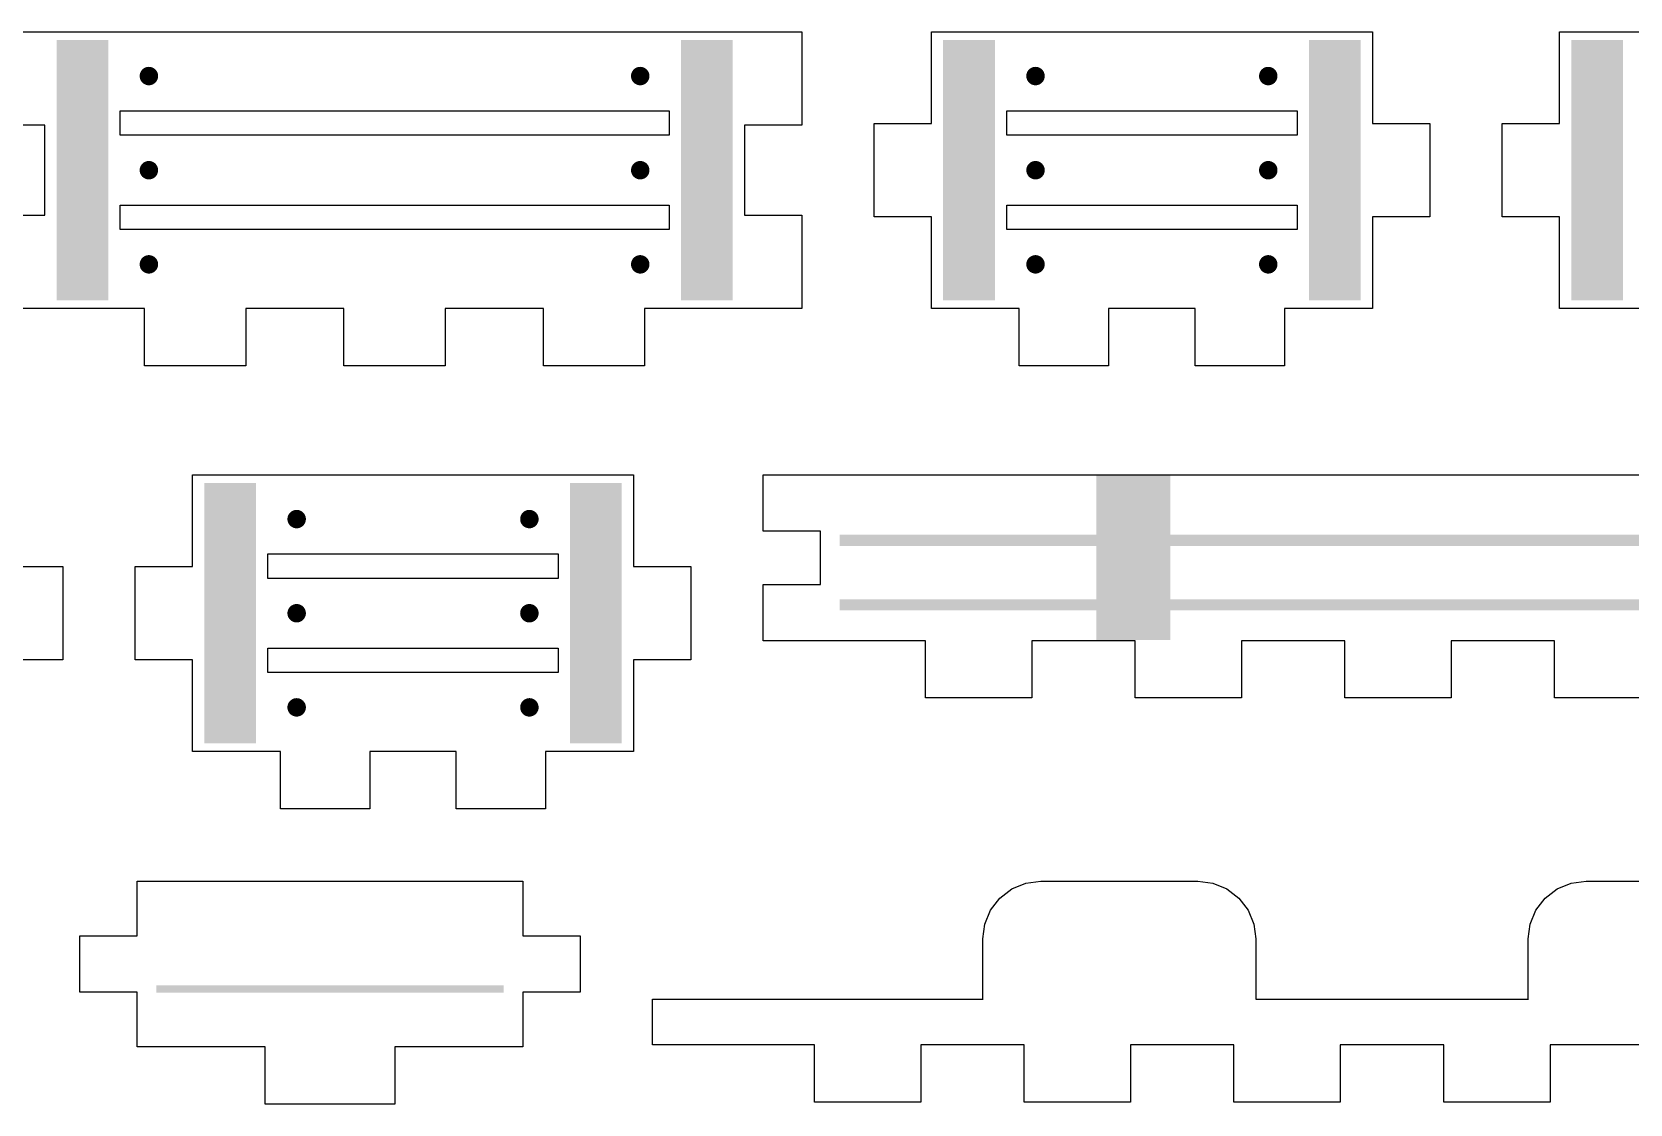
# Model space of a CAD drawing. Header units: millimetres. Extents: x 6 to 594, y 82 to 394.
# Drawn here: x 410.4 to 496.9, y 97.8 to 155.8 of the extents above; entities that cross this region are included whole.
import ezdxf

# ---------------------------------------------------------------- set-up
doc = ezdxf.new("R2010")
doc.units = ezdxf.units.MM
doc.layers.add('CUT', color=1, linetype='Continuous')
doc.layers.add('RASTER', color=7, linetype='Continuous')

msp = doc.modelspace()

# ---------------------------------------------------------------- hatches: boundary and pattern name
at = {"layer": 'RASTER'}
for points in [[(411.7, 155.4), (414.5, 155.4), (414.5, 141.3), (411.7, 141.3)], [(445.5, 155.4), (448.3, 155.4), (448.3, 141.3), (445.5, 141.3)], [(459.7, 155.4), (462.5, 155.4), (462.5, 141.3), (459.7, 141.3)], [(479.5, 155.4), (482.3, 155.4), (482.3, 141.3), (479.5, 141.3)], [(493.7, 155.4), (496.5, 155.4), (496.5, 141.3), (493.7, 141.3)], [(417.2, 153.45), (417.196, 153.385), (417.183, 153.321), (417.162, 153.259), (417.133, 153.2), (417.097, 153.146), (417.054, 153.096), (417.004, 153.053), (416.95, 153.017), (416.891, 152.988), (416.829, 152.967), (416.765, 152.954), (416.7, 152.95), (416.635, 152.954), (416.571, 152.967), (416.509, 152.988), (416.45, 153.017), (416.396, 153.053), (416.346, 153.096), (416.303, 153.146), (416.267, 153.2), (416.238, 153.259), (416.217, 153.321), (416.204, 153.385), (416.2, 153.45), (416.204, 153.515), (416.217, 153.579), (416.238, 153.641), (416.267, 153.7), (416.303, 153.754), (416.346, 153.804), (416.396, 153.847), (416.45, 153.883), (416.509, 153.912), (416.571, 153.933), (416.635, 153.946), (416.7, 153.95), (416.765, 153.946), (416.829, 153.933), (416.891, 153.912), (416.95, 153.883), (417.004, 153.847), (417.054, 153.804), (417.097, 153.754), (417.133, 153.7), (417.162, 153.641), (417.183, 153.579), (417.196, 153.515)], [(443.8, 153.45), (443.796, 153.385), (443.783, 153.321), (443.762, 153.259), (443.733, 153.2), (443.697, 153.146), (443.654, 153.096), (443.604, 153.053), (443.55, 153.017), (443.491, 152.988), (443.429, 152.967), (443.365, 152.954), (443.3, 152.95), (443.235, 152.954), (443.171, 152.967), (443.109, 152.988), (443.05, 153.017), (442.996, 153.053), (442.946, 153.096), (442.903, 153.146), (442.867, 153.2), (442.838, 153.259), (442.817, 153.321), (442.804, 153.385), (442.8, 153.45), (442.804, 153.515), (442.817, 153.579), (442.838, 153.641), (442.867, 153.7), (442.903, 153.754), (442.946, 153.804), (442.996, 153.847), (443.05, 153.883), (443.109, 153.912), (443.171, 153.933), (443.235, 153.946), (443.3, 153.95), (443.365, 153.946), (443.429, 153.933), (443.491, 153.912), (443.55, 153.883), (443.604, 153.847), (443.654, 153.804), (443.697, 153.754), (443.733, 153.7), (443.762, 153.641), (443.783, 153.579), (443.796, 153.515)], [(465.2, 153.45), (465.196, 153.385), (465.183, 153.321), (465.162, 153.259), (465.133, 153.2), (465.097, 153.146), (465.054, 153.096), (465.004, 153.053), (464.95, 153.017), (464.891, 152.988), (464.829, 152.967), (464.765, 152.954), (464.7, 152.95), (464.635, 152.954), (464.571, 152.967), (464.509, 152.988), (464.45, 153.017), (464.396, 153.053), (464.346, 153.096), (464.303, 153.146), (464.267, 153.2), (464.238, 153.259), (464.217, 153.321), (464.204, 153.385), (464.2, 153.45), (464.204, 153.515), (464.217, 153.579), (464.238, 153.641), (464.267, 153.7), (464.303, 153.754), (464.346, 153.804), (464.396, 153.847), (464.45, 153.883), (464.509, 153.912), (464.571, 153.933), (464.635, 153.946), (464.7, 153.95), (464.765, 153.946), (464.829, 153.933), (464.891, 153.912), (464.95, 153.883), (465.004, 153.847), (465.054, 153.804), (465.097, 153.754), (465.133, 153.7), (465.162, 153.641), (465.183, 153.579), (465.196, 153.515)], [(477.8, 153.45), (477.796, 153.385), (477.783, 153.321), (477.762, 153.259), (477.733, 153.2), (477.697, 153.146), (477.654, 153.096), (477.604, 153.053), (477.55, 153.017), (477.491, 152.988), (477.429, 152.967), (477.365, 152.954), (477.3, 152.95), (477.235, 152.954), (477.171, 152.967), (477.109, 152.988), (477.05, 153.017), (476.996, 153.053), (476.946, 153.096), (476.903, 153.146), (476.867, 153.2), (476.838, 153.259), (476.817, 153.321), (476.804, 153.385), (476.8, 153.45), (476.804, 153.515), (476.817, 153.579), (476.838, 153.641), (476.867, 153.7), (476.903, 153.754), (476.946, 153.804), (476.996, 153.847), (477.05, 153.883), (477.109, 153.912), (477.171, 153.933), (477.235, 153.946), (477.3, 153.95), (477.365, 153.946), (477.429, 153.933), (477.491, 153.912), (477.55, 153.883), (477.604, 153.847), (477.654, 153.804), (477.697, 153.754), (477.733, 153.7), (477.762, 153.641), (477.783, 153.579), (477.796, 153.515)], [(417.2, 148.35), (417.196, 148.285), (417.183, 148.221), (417.162, 148.159), (417.133, 148.1), (417.097, 148.046), (417.054, 147.996), (417.004, 147.953), (416.95, 147.917), (416.891, 147.888), (416.829, 147.867), (416.765, 147.854), (416.7, 147.85), (416.635, 147.854), (416.571, 147.867), (416.509, 147.888), (416.45, 147.917), (416.396, 147.953), (416.346, 147.996), (416.303, 148.046), (416.267, 148.1), (416.238, 148.159), (416.217, 148.221), (416.204, 148.285), (416.2, 148.35), (416.204, 148.415), (416.217, 148.479), (416.238, 148.541), (416.267, 148.6), (416.303, 148.654), (416.346, 148.704), (416.396, 148.747), (416.45, 148.783), (416.509, 148.812), (416.571, 148.833), (416.635, 148.846), (416.7, 148.85), (416.765, 148.846), (416.829, 148.833), (416.891, 148.812), (416.95, 148.783), (417.004, 148.747), (417.054, 148.704), (417.097, 148.654), (417.133, 148.6), (417.162, 148.541), (417.183, 148.479), (417.196, 148.415)], [(443.8, 148.35), (443.796, 148.285), (443.783, 148.221), (443.762, 148.159), (443.733, 148.1), (443.697, 148.046), (443.654, 147.996), (443.604, 147.953), (443.55, 147.917), (443.491, 147.888), (443.429, 147.867), (443.365, 147.854), (443.3, 147.85), (443.235, 147.854), (443.171, 147.867), (443.109, 147.888), (443.05, 147.917), (442.996, 147.953), (442.946, 147.996), (442.903, 148.046), (442.867, 148.1), (442.838, 148.159), (442.817, 148.221), (442.804, 148.285), (442.8, 148.35), (442.804, 148.415), (442.817, 148.479), (442.838, 148.541), (442.867, 148.6), (442.903, 148.654), (442.946, 148.704), (442.996, 148.747), (443.05, 148.783), (443.109, 148.812), (443.171, 148.833), (443.235, 148.846), (443.3, 148.85), (443.365, 148.846), (443.429, 148.833), (443.491, 148.812), (443.55, 148.783), (443.604, 148.747), (443.654, 148.704), (443.697, 148.654), (443.733, 148.6), (443.762, 148.541), (443.783, 148.479), (443.796, 148.415)], [(465.2, 148.35), (465.196, 148.285), (465.183, 148.221), (465.162, 148.159), (465.133, 148.1), (465.097, 148.046), (465.054, 147.996), (465.004, 147.953), (464.95, 147.917), (464.891, 147.888), (464.829, 147.867), (464.765, 147.854), (464.7, 147.85), (464.635, 147.854), (464.571, 147.867), (464.509, 147.888), (464.45, 147.917), (464.396, 147.953), (464.346, 147.996), (464.303, 148.046), (464.267, 148.1), (464.238, 148.159), (464.217, 148.221), (464.204, 148.285), (464.2, 148.35), (464.204, 148.415), (464.217, 148.479), (464.238, 148.541), (464.267, 148.6), (464.303, 148.654), (464.346, 148.704), (464.396, 148.747), (464.45, 148.783), (464.509, 148.812), (464.571, 148.833), (464.635, 148.846), (464.7, 148.85), (464.765, 148.846), (464.829, 148.833), (464.891, 148.812), (464.95, 148.783), (465.004, 148.747), (465.054, 148.704), (465.097, 148.654), (465.133, 148.6), (465.162, 148.541), (465.183, 148.479), (465.196, 148.415)], [(477.8, 148.35), (477.796, 148.285), (477.783, 148.221), (477.762, 148.159), (477.733, 148.1), (477.697, 148.046), (477.654, 147.996), (477.604, 147.953), (477.55, 147.917), (477.491, 147.888), (477.429, 147.867), (477.365, 147.854), (477.3, 147.85), (477.235, 147.854), (477.171, 147.867), (477.109, 147.888), (477.05, 147.917), (476.996, 147.953), (476.946, 147.996), (476.903, 148.046), (476.867, 148.1), (476.838, 148.159), (476.817, 148.221), (476.804, 148.285), (476.8, 148.35), (476.804, 148.415), (476.817, 148.479), (476.838, 148.541), (476.867, 148.6), (476.903, 148.654), (476.946, 148.704), (476.996, 148.747), (477.05, 148.783), (477.109, 148.812), (477.171, 148.833), (477.235, 148.846), (477.3, 148.85), (477.365, 148.846), (477.429, 148.833), (477.491, 148.812), (477.55, 148.783), (477.604, 148.747), (477.654, 148.704), (477.697, 148.654), (477.733, 148.6), (477.762, 148.541), (477.783, 148.479), (477.796, 148.415)], [(417.2, 143.25), (417.196, 143.185), (417.183, 143.121), (417.162, 143.059), (417.133, 143), (417.097, 142.946), (417.054, 142.896), (417.004, 142.853), (416.95, 142.817), (416.891, 142.788), (416.829, 142.767), (416.765, 142.754), (416.7, 142.75), (416.635, 142.754), (416.571, 142.767), (416.509, 142.788), (416.45, 142.817), (416.396, 142.853), (416.346, 142.896), (416.303, 142.946), (416.267, 143), (416.238, 143.059), (416.217, 143.121), (416.204, 143.185), (416.2, 143.25), (416.204, 143.315), (416.217, 143.379), (416.238, 143.441), (416.267, 143.5), (416.303, 143.554), (416.346, 143.604), (416.396, 143.647), (416.45, 143.683), (416.509, 143.712), (416.571, 143.733), (416.635, 143.746), (416.7, 143.75), (416.765, 143.746), (416.829, 143.733), (416.891, 143.712), (416.95, 143.683), (417.004, 143.647), (417.054, 143.604), (417.097, 143.554), (417.133, 143.5), (417.162, 143.441), (417.183, 143.379), (417.196, 143.315)], [(443.8, 143.25), (443.796, 143.185), (443.783, 143.121), (443.762, 143.059), (443.733, 143), (443.697, 142.946), (443.654, 142.896), (443.604, 142.853), (443.55, 142.817), (443.491, 142.788), (443.429, 142.767), (443.365, 142.754), (443.3, 142.75), (443.235, 142.754), (443.171, 142.767), (443.109, 142.788), (443.05, 142.817), (442.996, 142.853), (442.946, 142.896), (442.903, 142.946), (442.867, 143), (442.838, 143.059), (442.817, 143.121), (442.804, 143.185), (442.8, 143.25), (442.804, 143.315), (442.817, 143.379), (442.838, 143.441), (442.867, 143.5), (442.903, 143.554), (442.946, 143.604), (442.996, 143.647), (443.05, 143.683), (443.109, 143.712), (443.171, 143.733), (443.235, 143.746), (443.3, 143.75), (443.365, 143.746), (443.429, 143.733), (443.491, 143.712), (443.55, 143.683), (443.604, 143.647), (443.654, 143.604), (443.697, 143.554), (443.733, 143.5), (443.762, 143.441), (443.783, 143.379), (443.796, 143.315)], [(465.2, 143.25), (465.196, 143.185), (465.183, 143.121), (465.162, 143.059), (465.133, 143), (465.097, 142.946), (465.054, 142.896), (465.004, 142.853), (464.95, 142.817), (464.891, 142.788), (464.829, 142.767), (464.765, 142.754), (464.7, 142.75), (464.635, 142.754), (464.571, 142.767), (464.509, 142.788), (464.45, 142.817), (464.396, 142.853), (464.346, 142.896), (464.303, 142.946), (464.267, 143), (464.238, 143.059), (464.217, 143.121), (464.204, 143.185), (464.2, 143.25), (464.204, 143.315), (464.217, 143.379), (464.238, 143.441), (464.267, 143.5), (464.303, 143.554), (464.346, 143.604), (464.396, 143.647), (464.45, 143.683), (464.509, 143.712), (464.571, 143.733), (464.635, 143.746), (464.7, 143.75), (464.765, 143.746), (464.829, 143.733), (464.891, 143.712), (464.95, 143.683), (465.004, 143.647), (465.054, 143.604), (465.097, 143.554), (465.133, 143.5), (465.162, 143.441), (465.183, 143.379), (465.196, 143.315)], [(477.8, 143.25), (477.796, 143.185), (477.783, 143.121), (477.762, 143.059), (477.733, 143), (477.697, 142.946), (477.654, 142.896), (477.604, 142.853), (477.55, 142.817), (477.491, 142.788), (477.429, 142.767), (477.365, 142.754), (477.3, 142.75), (477.235, 142.754), (477.171, 142.767), (477.109, 142.788), (477.05, 142.817), (476.996, 142.853), (476.946, 142.896), (476.903, 142.946), (476.867, 143), (476.838, 143.059), (476.817, 143.121), (476.804, 143.185), (476.8, 143.25), (476.804, 143.315), (476.817, 143.379), (476.838, 143.441), (476.867, 143.5), (476.903, 143.554), (476.946, 143.604), (476.996, 143.647), (477.05, 143.683), (477.109, 143.712), (477.171, 143.733), (477.235, 143.746), (477.3, 143.75), (477.365, 143.746), (477.429, 143.733), (477.491, 143.712), (477.55, 143.683), (477.604, 143.647), (477.654, 143.604), (477.697, 143.554), (477.733, 143.5), (477.762, 143.441), (477.783, 143.379), (477.796, 143.315)], [(468, 131.8), (472, 131.8), (472, 122.9), (468, 122.9)], [(419.7, 131.4), (422.5, 131.4), (422.5, 117.3), (419.7, 117.3)], [(439.5, 131.4), (442.3, 131.4), (442.3, 117.3), (439.5, 117.3)], [(425.2, 129.45), (425.196, 129.385), (425.183, 129.321), (425.162, 129.259), (425.133, 129.2), (425.097, 129.146), (425.054, 129.096), (425.004, 129.053), (424.95, 129.017), (424.891, 128.988), (424.829, 128.967), (424.765, 128.954), (424.7, 128.95), (424.635, 128.954), (424.571, 128.967), (424.509, 128.988), (424.45, 129.017), (424.396, 129.053), (424.346, 129.096), (424.303, 129.146), (424.267, 129.2), (424.238, 129.259), (424.217, 129.321), (424.204, 129.385), (424.2, 129.45), (424.204, 129.515), (424.217, 129.579), (424.238, 129.641), (424.267, 129.7), (424.303, 129.754), (424.346, 129.804), (424.396, 129.847), (424.45, 129.883), (424.509, 129.912), (424.571, 129.933), (424.635, 129.946), (424.7, 129.95), (424.765, 129.946), (424.829, 129.933), (424.891, 129.912), (424.95, 129.883), (425.004, 129.847), (425.054, 129.804), (425.097, 129.754), (425.133, 129.7), (425.162, 129.641), (425.183, 129.579), (425.196, 129.515)], [(437.8, 129.45), (437.796, 129.385), (437.783, 129.321), (437.762, 129.259), (437.733, 129.2), (437.697, 129.146), (437.654, 129.096), (437.604, 129.053), (437.55, 129.017), (437.491, 128.988), (437.429, 128.967), (437.365, 128.954), (437.3, 128.95), (437.235, 128.954), (437.171, 128.967), (437.109, 128.988), (437.05, 129.017), (436.996, 129.053), (436.946, 129.096), (436.903, 129.146), (436.867, 129.2), (436.838, 129.259), (436.817, 129.321), (436.804, 129.385), (436.8, 129.45), (436.804, 129.515), (436.817, 129.579), (436.838, 129.641), (436.867, 129.7), (436.903, 129.754), (436.946, 129.804), (436.996, 129.847), (437.05, 129.883), (437.109, 129.912), (437.171, 129.933), (437.235, 129.946), (437.3, 129.95), (437.365, 129.946), (437.429, 129.933), (437.491, 129.912), (437.55, 129.883), (437.604, 129.847), (437.654, 129.804), (437.697, 129.754), (437.733, 129.7), (437.762, 129.641), (437.783, 129.579), (437.796, 129.515)], [(470.55, 130.02), (470.545, 129.948), (470.531, 129.878), (470.508, 129.81), (470.476, 129.745), (470.436, 129.685), (470.389, 129.631), (470.335, 129.584), (470.275, 129.544), (470.21, 129.512), (470.142, 129.489), (470.072, 129.475), (470, 129.47), (469.928, 129.475), (469.858, 129.489), (469.79, 129.512), (469.725, 129.544), (469.665, 129.584), (469.611, 129.631), (469.564, 129.685), (469.524, 129.745), (469.492, 129.81), (469.469, 129.878), (469.455, 129.948), (469.45, 130.02), (469.455, 130.092), (469.469, 130.162), (469.492, 130.23), (469.524, 130.295), (469.564, 130.355), (469.611, 130.409), (469.665, 130.456), (469.725, 130.496), (469.79, 130.528), (469.858, 130.551), (469.928, 130.565), (470, 130.57), (470.072, 130.565), (470.142, 130.551), (470.21, 130.528), (470.275, 130.496), (470.335, 130.456), (470.389, 130.409), (470.436, 130.355), (470.476, 130.295), (470.508, 130.23), (470.531, 130.162), (470.545, 130.092)], [(454.1, 128.6), (525.9, 128.6), (525.9, 128), (454.1, 128)], [(470.55, 127.35), (470.545, 127.278), (470.531, 127.208), (470.508, 127.14), (470.476, 127.075), (470.436, 127.015), (470.389, 126.961), (470.335, 126.914), (470.275, 126.874), (470.21, 126.842), (470.142, 126.819), (470.072, 126.805), (470, 126.8), (469.928, 126.805), (469.858, 126.819), (469.79, 126.842), (469.725, 126.874), (469.665, 126.914), (469.611, 126.961), (469.564, 127.015), (469.524, 127.075), (469.492, 127.14), (469.469, 127.208), (469.455, 127.278), (469.45, 127.35), (469.455, 127.422), (469.469, 127.492), (469.492, 127.56), (469.524, 127.625), (469.564, 127.685), (469.611, 127.739), (469.665, 127.786), (469.725, 127.826), (469.79, 127.858), (469.858, 127.881), (469.928, 127.895), (470, 127.9), (470.072, 127.895), (470.142, 127.881), (470.21, 127.858), (470.275, 127.826), (470.335, 127.786), (470.389, 127.739), (470.436, 127.685), (470.476, 127.625), (470.508, 127.56), (470.531, 127.492), (470.545, 127.422)], [(425.2, 124.35), (425.196, 124.285), (425.183, 124.221), (425.162, 124.159), (425.133, 124.1), (425.097, 124.046), (425.054, 123.996), (425.004, 123.953), (424.95, 123.917), (424.891, 123.888), (424.829, 123.867), (424.765, 123.854), (424.7, 123.85), (424.635, 123.854), (424.571, 123.867), (424.509, 123.888), (424.45, 123.917), (424.396, 123.953), (424.346, 123.996), (424.303, 124.046), (424.267, 124.1), (424.238, 124.159), (424.217, 124.221), (424.204, 124.285), (424.2, 124.35), (424.204, 124.415), (424.217, 124.479), (424.238, 124.541), (424.267, 124.6), (424.303, 124.654), (424.346, 124.704), (424.396, 124.747), (424.45, 124.783), (424.509, 124.812), (424.571, 124.833), (424.635, 124.846), (424.7, 124.85), (424.765, 124.846), (424.829, 124.833), (424.891, 124.812), (424.95, 124.783), (425.004, 124.747), (425.054, 124.704), (425.097, 124.654), (425.133, 124.6), (425.162, 124.541), (425.183, 124.479), (425.196, 124.415)], [(437.8, 124.35), (437.796, 124.285), (437.783, 124.221), (437.762, 124.159), (437.733, 124.1), (437.697, 124.046), (437.654, 123.996), (437.604, 123.953), (437.55, 123.917), (437.491, 123.888), (437.429, 123.867), (437.365, 123.854), (437.3, 123.85), (437.235, 123.854), (437.171, 123.867), (437.109, 123.888), (437.05, 123.917), (436.996, 123.953), (436.946, 123.996), (436.903, 124.046), (436.867, 124.1), (436.838, 124.159), (436.817, 124.221), (436.804, 124.285), (436.8, 124.35), (436.804, 124.415), (436.817, 124.479), (436.838, 124.541), (436.867, 124.6), (436.903, 124.654), (436.946, 124.704), (436.996, 124.747), (437.05, 124.783), (437.109, 124.812), (437.171, 124.833), (437.235, 124.846), (437.3, 124.85), (437.365, 124.846), (437.429, 124.833), (437.491, 124.812), (437.55, 124.783), (437.604, 124.747), (437.654, 124.704), (437.697, 124.654), (437.733, 124.6), (437.762, 124.541), (437.783, 124.479), (437.796, 124.415)], [(454.1, 125.1), (525.9, 125.1), (525.9, 124.5), (454.1, 124.5)], [(470.55, 124.68), (470.545, 124.608), (470.531, 124.538), (470.508, 124.47), (470.476, 124.405), (470.436, 124.345), (470.389, 124.291), (470.335, 124.244), (470.275, 124.204), (470.21, 124.172), (470.142, 124.149), (470.072, 124.135), (470, 124.13), (469.928, 124.135), (469.858, 124.149), (469.79, 124.172), (469.725, 124.204), (469.665, 124.244), (469.611, 124.291), (469.564, 124.345), (469.524, 124.405), (469.492, 124.47), (469.469, 124.538), (469.455, 124.608), (469.45, 124.68), (469.455, 124.752), (469.469, 124.822), (469.492, 124.89), (469.524, 124.955), (469.564, 125.015), (469.611, 125.069), (469.665, 125.116), (469.725, 125.156), (469.79, 125.188), (469.858, 125.211), (469.928, 125.225), (470, 125.23), (470.072, 125.225), (470.142, 125.211), (470.21, 125.188), (470.275, 125.156), (470.335, 125.116), (470.389, 125.069), (470.436, 125.015), (470.476, 124.955), (470.508, 124.89), (470.531, 124.822), (470.545, 124.752)], [(425.2, 119.25), (425.196, 119.185), (425.183, 119.121), (425.162, 119.059), (425.133, 119), (425.097, 118.946), (425.054, 118.896), (425.004, 118.853), (424.95, 118.817), (424.891, 118.788), (424.829, 118.767), (424.765, 118.754), (424.7, 118.75), (424.635, 118.754), (424.571, 118.767), (424.509, 118.788), (424.45, 118.817), (424.396, 118.853), (424.346, 118.896), (424.303, 118.946), (424.267, 119), (424.238, 119.059), (424.217, 119.121), (424.204, 119.185), (424.2, 119.25), (424.204, 119.315), (424.217, 119.379), (424.238, 119.441), (424.267, 119.5), (424.303, 119.554), (424.346, 119.604), (424.396, 119.647), (424.45, 119.683), (424.509, 119.712), (424.571, 119.733), (424.635, 119.746), (424.7, 119.75), (424.765, 119.746), (424.829, 119.733), (424.891, 119.712), (424.95, 119.683), (425.004, 119.647), (425.054, 119.604), (425.097, 119.554), (425.133, 119.5), (425.162, 119.441), (425.183, 119.379), (425.196, 119.315)], [(437.8, 119.25), (437.796, 119.185), (437.783, 119.121), (437.762, 119.059), (437.733, 119), (437.697, 118.946), (437.654, 118.896), (437.604, 118.853), (437.55, 118.817), (437.491, 118.788), (437.429, 118.767), (437.365, 118.754), (437.3, 118.75), (437.235, 118.754), (437.171, 118.767), (437.109, 118.788), (437.05, 118.817), (436.996, 118.853), (436.946, 118.896), (436.903, 118.946), (436.867, 119), (436.838, 119.059), (436.817, 119.121), (436.804, 119.185), (436.8, 119.25), (436.804, 119.315), (436.817, 119.379), (436.838, 119.441), (436.867, 119.5), (436.903, 119.554), (436.946, 119.604), (436.996, 119.647), (437.05, 119.683), (437.109, 119.712), (437.171, 119.733), (437.235, 119.746), (437.3, 119.75), (437.365, 119.746), (437.429, 119.733), (437.491, 119.712), (437.55, 119.683), (437.604, 119.647), (437.654, 119.604), (437.697, 119.554), (437.733, 119.5), (437.762, 119.441), (437.783, 119.379), (437.796, 119.315)], [(417.1, 104.2), (435.9, 104.2), (435.9, 103.8), (417.1, 103.8)]]:
    msp.add_hatch(color=7, dxfattribs=at).paths.add_polyline_path(points)

# ---------------------------------------------------------------- linework, layer by layer
at = {"layer": 'CUT'}
for points in [[(407.96, 155.84), (411.1, 155.84), (448.9, 155.84), (452.04, 155.84), (452.04, 150.793), (448.94, 150.793), (448.94, 145.907), (452.04, 145.907), (452.04, 140.86), (448.9, 140.86), (443.54, 140.86), (443.54, 137.76), (438.06, 137.76), (438.06, 140.86), (432.74, 140.86), (432.74, 137.76), (427.26, 137.76), (427.26, 140.86), (421.94, 140.86), (421.94, 137.76), (416.46, 137.76), (416.46, 140.86), (411.1, 140.86), (407.96, 140.86)], [(407.96, 145.907), (411.06, 145.907), (411.06, 150.793), (407.96, 150.793)], [(498.555, 119.76), (492.798, 119.76), (492.798, 122.86), (487.202, 122.86), (487.202, 119.76), (481.445, 119.76), (481.445, 122.86), (475.848, 122.86), (475.848, 119.76), (470.091, 119.76), (470.091, 122.86), (464.494, 122.86), (464.494, 119.76), (458.737, 119.76), (458.737, 122.86), (453.1, 122.86), (449.96, 122.86), (449.96, 125.907), (453.06, 125.907), (453.06, 128.793), (449.96, 128.793), (449.96, 131.84), (453.1, 131.84), (526.9, 131.84)], [(498.152, 100.96), (492.555, 100.96), (492.555, 97.86), (486.798, 97.86), (486.798, 100.96), (481.202, 100.96), (481.202, 97.86), (475.445, 97.86), (475.445, 100.96), (469.848, 100.96), (469.848, 97.86), (464.091, 97.86), (464.091, 100.96), (458.494, 100.96), (458.494, 97.86), (452.737, 97.86), (452.737, 100.96), (447.1, 100.96), (443.96, 100.96), (443.96, 103.44), (447.1, 103.44), (461.86, 103.44), (461.85, 103.44), (461.85, 106.703), (461.957, 107.513), (462.27, 108.27), (462.769, 108.921), (463.42, 109.42), (464.177, 109.733), (464.987, 109.84), (473.493, 109.84), (474.303, 109.733), (475.06, 109.42), (475.711, 108.921), (476.21, 108.27), (476.523, 107.513), (476.63, 106.703), (476.63, 103.44), (476.62, 103.44), (491.38, 103.44), (491.37, 103.44), (491.37, 106.703), (491.477, 107.513), (491.79, 108.27), (492.289, 108.921), (492.94, 109.42), (493.697, 109.733), (494.507, 109.84), (503.013, 109.84)]]:
    msp.add_lwpolyline(points, dxfattribs=at)
for points in [[(459.06, 155.84), (482.94, 155.84), (482.94, 150.873), (486.04, 150.873), (486.04, 145.827), (482.94, 145.827), (482.94, 140.86), (478.18, 140.86), (478.18, 137.76), (473.34, 137.76), (473.34, 140.86), (468.66, 140.86), (468.66, 137.76), (463.82, 137.76), (463.82, 140.86), (459.06, 140.86), (459.06, 145.827), (455.96, 145.827), (455.96, 150.873), (459.06, 150.873)], [(493.06, 155.84), (516.94, 155.84), (516.94, 150.873), (520.04, 150.873), (520.04, 145.827), (516.94, 145.827), (516.94, 140.86), (512.18, 140.86), (512.18, 137.76), (507.34, 137.76), (507.34, 140.86), (502.66, 140.86), (502.66, 137.76), (497.82, 137.76), (497.82, 140.86), (493.06, 140.86), (493.06, 145.827), (489.96, 145.827), (489.96, 150.873), (493.06, 150.873)], [(415.14, 151.56), (444.86, 151.56), (444.86, 150.24), (415.14, 150.24)], [(463.14, 151.56), (478.86, 151.56), (478.86, 150.24), (463.14, 150.24)], [(415.14, 146.46), (444.86, 146.46), (444.86, 145.14), (415.14, 145.14)], [(463.14, 146.46), (478.86, 146.46), (478.86, 145.14), (463.14, 145.14)], [(385.06, 131.84), (408.94, 131.84), (408.94, 126.873), (412.04, 126.873), (412.04, 121.827), (408.94, 121.827), (408.94, 116.86), (404.18, 116.86), (404.18, 113.76), (399.34, 113.76), (399.34, 116.86), (394.66, 116.86), (394.66, 113.76), (389.82, 113.76), (389.82, 116.86), (385.06, 116.86), (385.06, 121.827), (381.96, 121.827), (381.96, 126.873), (385.06, 126.873)], [(419.06, 131.84), (442.94, 131.84), (442.94, 126.873), (446.04, 126.873), (446.04, 121.827), (442.94, 121.827), (442.94, 116.86), (438.18, 116.86), (438.18, 113.76), (433.34, 113.76), (433.34, 116.86), (428.66, 116.86), (428.66, 113.76), (423.82, 113.76), (423.82, 116.86), (419.06, 116.86), (419.06, 121.827), (415.96, 121.827), (415.96, 126.873), (419.06, 126.873)], [(423.14, 127.56), (438.86, 127.56), (438.86, 126.24), (423.14, 126.24)], [(423.14, 122.46), (438.86, 122.46), (438.86, 121.14), (423.14, 121.14)], [(416.06, 109.84), (436.94, 109.84), (436.94, 106.873), (440.04, 106.873), (440.04, 103.827), (436.94, 103.827), (436.94, 100.86), (430.007, 100.86), (430.007, 97.76), (422.993, 97.76), (422.993, 100.86), (416.06, 100.86), (416.06, 103.827), (412.96, 103.827), (412.96, 106.873), (416.06, 106.873)]]:
    msp.add_lwpolyline(points, close=True, dxfattribs=at)

doc.saveas('drawing.dxf')
